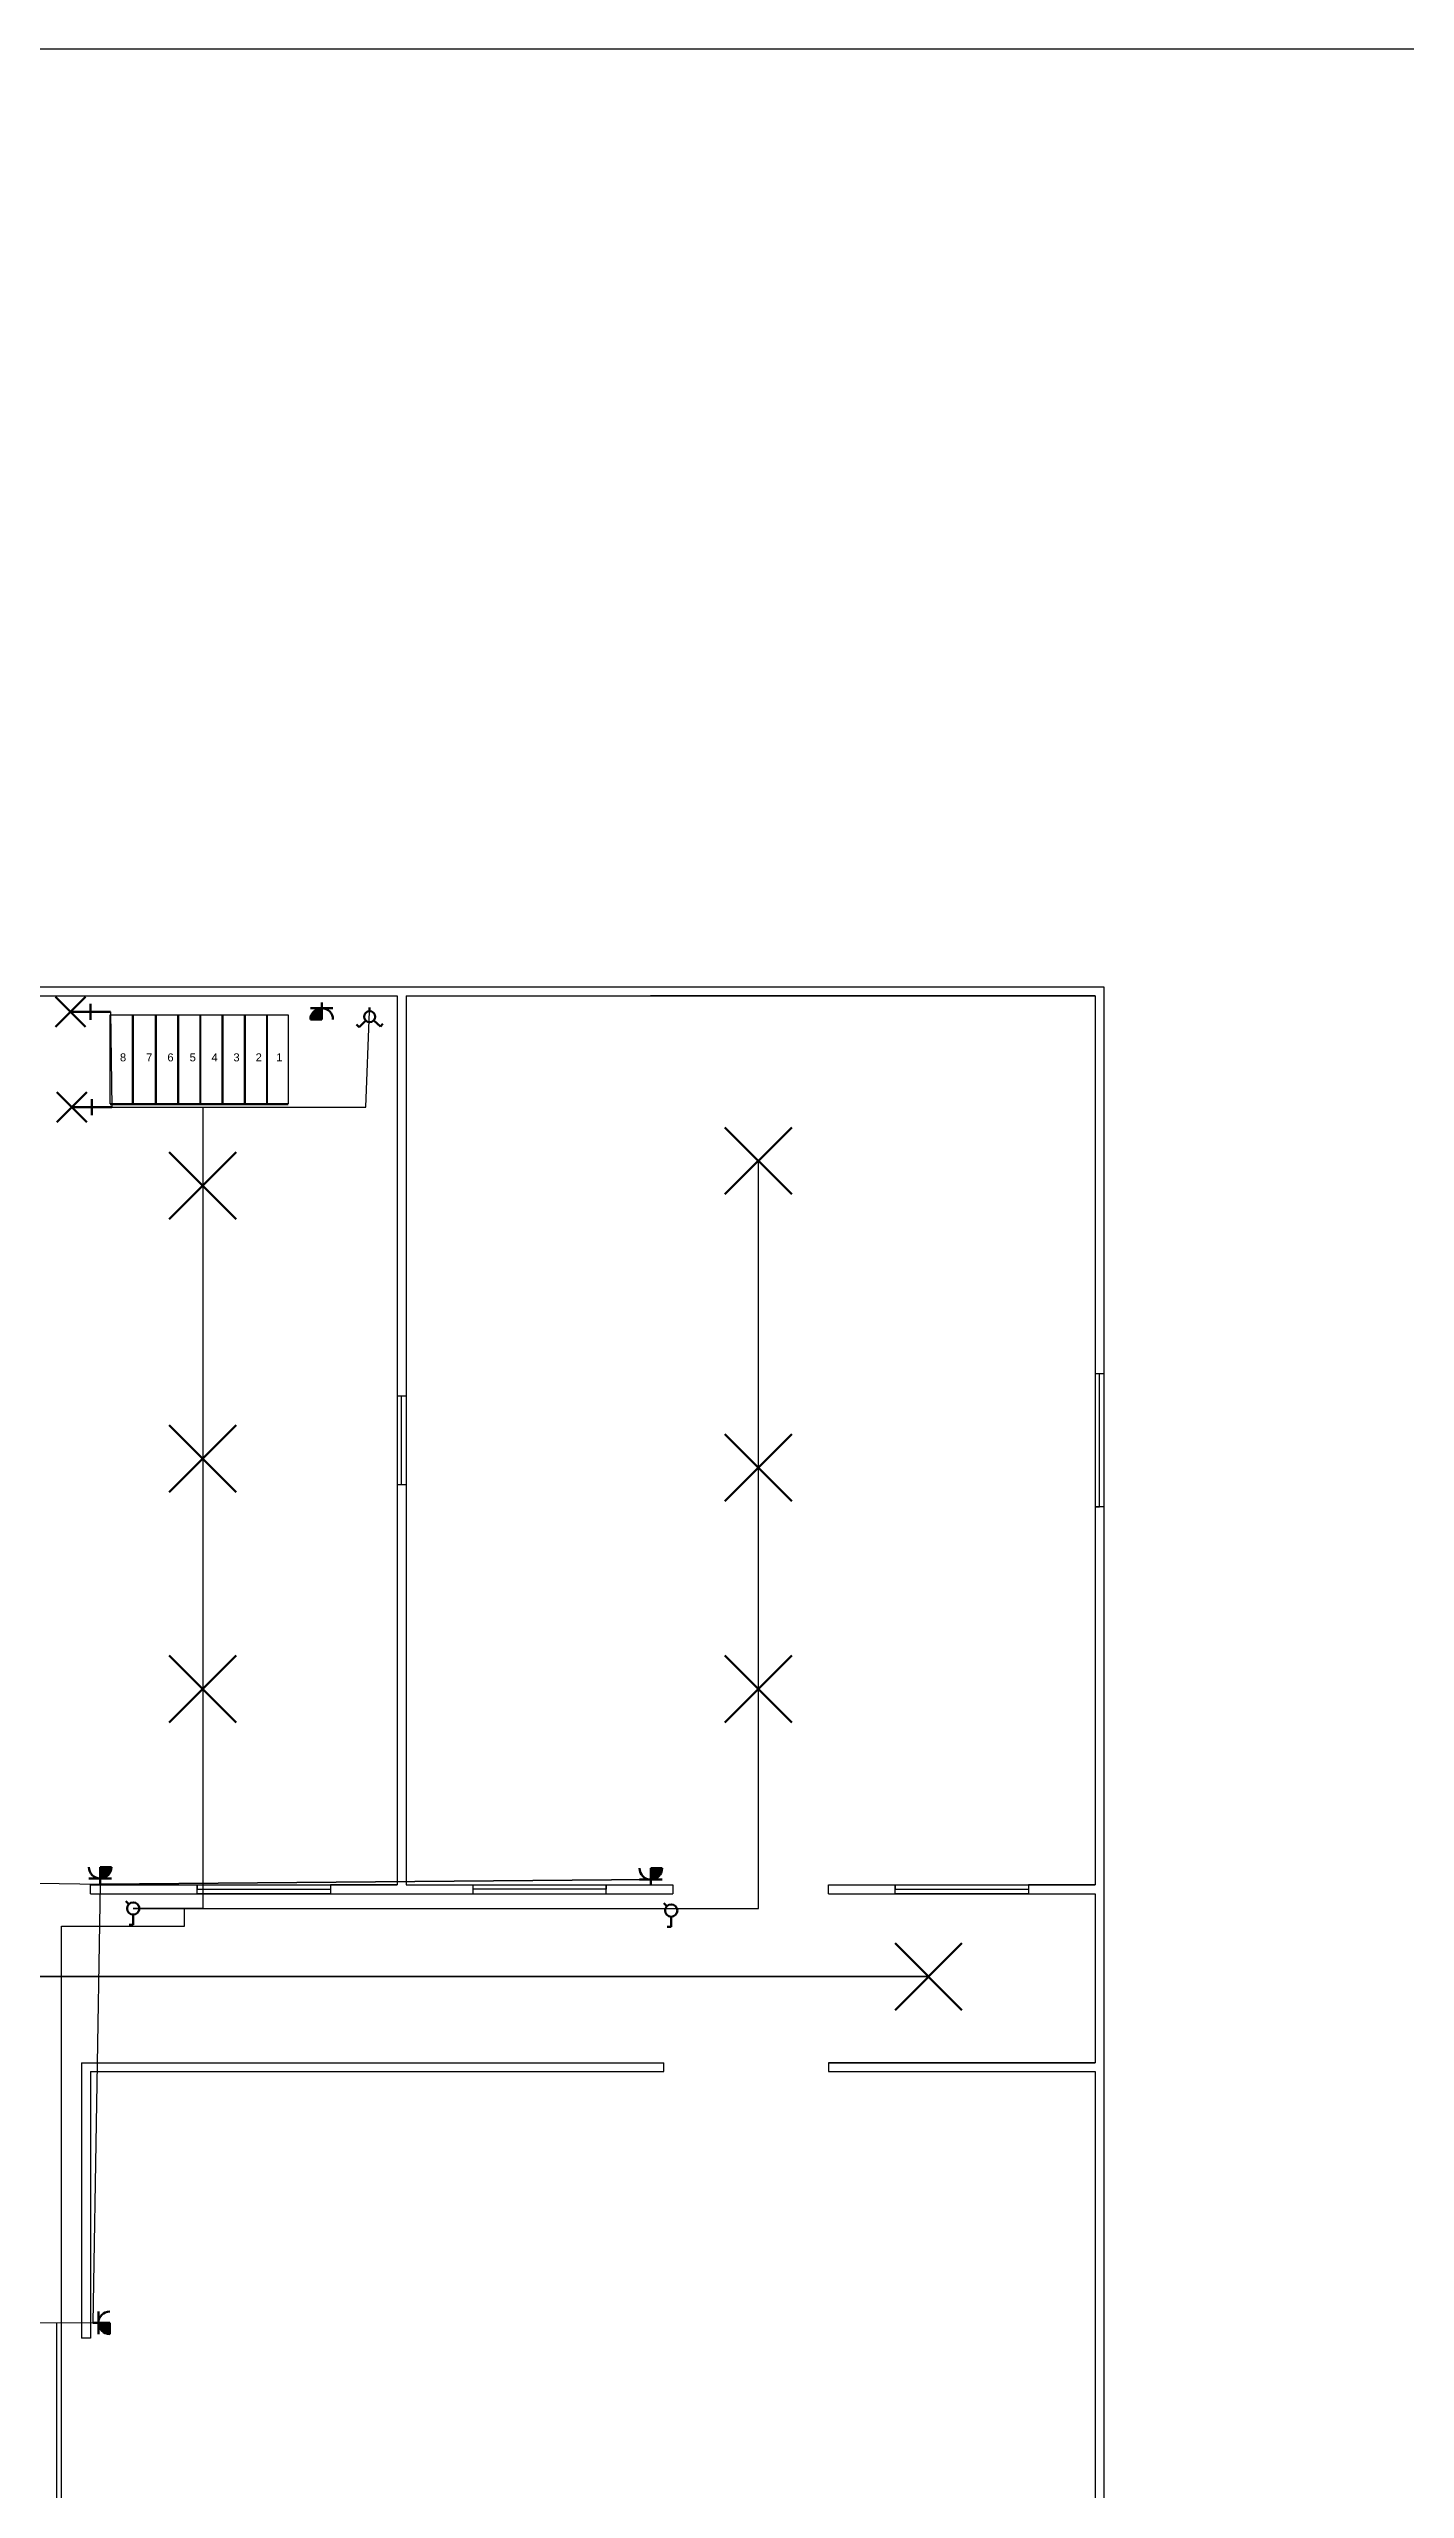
# Model space of a CAD drawing. Header units: millimetres. Extents: x 27207 to 63174, y 4783 to 28482.
# Drawn here: x 56696 to 58222, y 16593 to 19337 of the extents above; entities that cross this region are included whole.
import ezdxf

# ---------------------------------------------------------------- set-up
doc = ezdxf.new("R2010")
doc.units = ezdxf.units.MM
doc.header["$LTSCALE"] = 20
doc.layers.add('linye', color=200, linetype='Continuous')
doc.layers.add('semboller-tablosu', color=3, linetype='Continuous', lineweight=70)
doc.styles.add('Arial_3', font='Arial Unicode MS.ttf', dxfattribs={"height": 3})

msp = doc.modelspace()

# ---------------------------------------------------------------- hatches: boundary and pattern name
at = {"layer": 'semboller-tablosu'}
h = msp.add_hatch(color=7, dxfattribs=at)
h.dxf.hatch_style = 2
h.paths.add_polyline_path([(57002.847, 18245.681), (57002.847, 18258.366, 0.41421356), (56990.162, 18245.681)])
h = msp.add_hatch(color=7, dxfattribs=at)
h.dxf.hatch_style = 2
h.paths.add_polyline_path([(56753.564, 17292.287), (56753.564, 17279.602, 0.41421356), (56766.249, 17292.287)])
h = msp.add_hatch(color=7, dxfattribs=at)
h.dxf.hatch_style = 2
h.paths.add_polyline_path([(57372.973, 17290.911), (57372.973, 17278.226, 0.41421356), (57385.658, 17290.911)])
h = msp.add_hatch(color=7, dxfattribs=at)
h.dxf.hatch_style = 2
h.paths.add_polyline_path([(56764.397, 16779.623), (56751.712, 16779.623, 0.41421356), (56764.397, 16766.938)])

# ---------------------------------------------------------------- linework, layer by layer
for p, q in [((55372.694, 18282.316), (57882.694, 18282.316)), ((57882.694, 18282.316), (57882.694, 14262.316)), ((56637.694, 18272.316), (57087.694, 18272.316)), ((56637.694, 18272.316), (57087.694, 18272.316)), ((57087.694, 18272.316), (57087.694, 17272.316)), ((57097.694, 18272.316), (57372.694, 18272.316)), ((57097.694, 18272.316), (57097.694, 17272.316)), ((57372.694, 18272.316), (57872.694, 18272.316)), ((57872.694, 18272.316), (57372.694, 18272.316)), ((57872.694, 18272.316), (57872.694, 17272.316)), ((57872.694, 18272.316), (57872.694, 17847.316)), ((56765.017, 18150.793), (56765.017, 18250.793)), ((56765.017, 18250.793), (56965.017, 18250.793)), ((56790.017, 18150.793), (56790.017, 18250.793)), ((56791.017, 18150.793), (56791.017, 18250.793)), ((56796.541, 18250.793), (56835.03, 18250.793)), ((56816.017, 18150.793), (56816.017, 18250.793)), ((56817.017, 18150.793), (56817.017, 18250.793)), ((56841.017, 18150.793), (56841.017, 18250.793)), ((56842.017, 18150.793), (56842.017, 18250.793)), ((56866.017, 18150.793), (56866.017, 18250.793)), ((56867.017, 18150.793), (56867.017, 18250.793)), ((56887.412, 18250.793), (56942.739, 18250.793)), ((56891.017, 18150.793), (56891.017, 18250.793)), ((56892.017, 18150.793), (56892.017, 18250.793)), ((56916.017, 18150.793), (56916.017, 18250.793)), ((56917.017, 18150.793), (56917.017, 18250.793)), ((56941.017, 18150.793), (56941.017, 18250.793)), ((56942.017, 18150.793), (56942.017, 18250.793)), ((56965.017, 18250.793), (56965.017, 18150.793)), ((56965.017, 18220.006), (56965.017, 18174.906)), ((56965.017, 18150.793), (56765.017, 18150.793)), ((56965.017, 18149.793), (56765.017, 18149.793)), ((57872.694, 17847.316), (57882.694, 17847.316)), ((57877.694, 17697.316), (57877.694, 17847.316)), ((57882.694, 17847.316), (57882.694, 17697.316)), ((57087.613, 17822.316), (57097.613, 17822.316)), ((57092.613, 17722.316), (57092.613, 17822.316)), ((57097.613, 17722.316), (57087.613, 17722.316)), ((57882.694, 17697.316), (57872.694, 17697.316)), ((57872.694, 17697.316), (57877.694, 17697.316)), ((56742.694, 17272.316), (57087.694, 17272.316)), ((56742.694, 17262.316), (56742.694, 17272.316)), ((56862.694, 17262.316), (56862.694, 17272.316)), ((56862.694, 17272.316), (56862.694, 17267.316)), ((56862.694, 17267.316), (57012.694, 17267.316)), ((57087.694, 17272.316), (57012.694, 17272.316)), ((57012.694, 17272.316), (57012.694, 17262.316)), ((57097.694, 17272.316), (57397.694, 17272.316)), ((57097.694, 17272.316), (57172.694, 17272.316)), ((57097.694, 17272.316), (57102.694, 17272.316)), ((57172.694, 17272.316), (57172.694, 17262.316)), ((57322.694, 17267.316), (57172.694, 17267.316)), ((57322.694, 17262.316), (57322.694, 17272.316)), ((57322.694, 17272.316), (57322.694, 17267.316)), ((57397.694, 17272.316), (57397.694, 17262.316)), ((57572.694, 17272.316), (57872.694, 17272.316)), ((57572.694, 17262.316), (57572.694, 17272.316)), ((57647.694, 17262.316), (57647.694, 17272.316)), ((57647.694, 17272.316), (57647.694, 17267.316)), ((57647.694, 17267.316), (57797.694, 17267.316)), ((57872.694, 17272.316), (57797.694, 17272.316)), ((57797.694, 17272.316), (57797.694, 17262.316)), ((56742.694, 17262.316), (57397.694, 17262.316)), ((57012.694, 17262.316), (56862.694, 17262.316)), ((57172.694, 17262.316), (57322.694, 17262.316)), ((57572.694, 17262.316), (57872.694, 17262.316)), ((57797.694, 17262.316), (57647.694, 17262.316)), ((57872.694, 17262.316), (57872.694, 17072.316)), ((56732.694, 17072.316), (57317.694, 17072.316)), ((56732.694, 17072.316), (56732.694, 16762.316)), ((56742.694, 17062.316), (57317.694, 17062.316)), ((56742.694, 17062.316), (56742.694, 16762.316)), ((56742.694, 17062.316), (56742.694, 16762.316)), ((57317.694, 17072.316), (57387.694, 17072.316)), ((57317.694, 17062.316), (57387.694, 17062.316)), ((57387.694, 17062.316), (57387.694, 17072.316)), ((57572.694, 17072.316), (57872.694, 17072.316)), ((57872.694, 17072.316), (57572.694, 17072.316)), ((57572.694, 17072.316), (57572.694, 17062.316)), ((57572.694, 17062.316), (57872.694, 17062.316)), ((57872.694, 17062.316), (57872.694, 16272.316)), ((56742.694, 16762.316), (56732.694, 16762.316))]:
    msp.add_line(p, q)
at = {"ltscale": 75}
msp.add_lwpolyline([(31075.758, 19337.371), (60086.905, 19337.371), (60086.905, 12848.811), (31075.758, 12848.811)], close=True, dxfattribs=at)
at = {"layer": 'linye'}
for p, q in [((56765.231, 18254.138), (56766.766, 18147.009)), ((57052.332, 18147.009), (57056.717, 18254.93)), ((56766.766, 18147.009), (56869.097, 18147.009)), ((56869.097, 18147.009), (56869.097, 17492.685)), ((56869.097, 18147.009), (57052.332, 18147.009)), ((57493.994, 17245.752), (57493.994, 18086.603)), ((56869.097, 17492.685), (56869.097, 17245.752)), ((56501.563, 17276.948), (56753.564, 17273.259)), ((56753.564, 17273.259), (56745.37, 16779.623)), ((56753.564, 17273.259), (57372.973, 17278.226)), ((57372.973, 17278.226), (56753.564, 17273.259)), ((56869.097, 17245.752), (56790.822, 17245.752)), ((56790.822, 17245.752), (57395.967, 17245.752)), ((56848.452, 17225.885), (56848.452, 17245.752)), ((57395.967, 17245.752), (57493.994, 17245.752)), ((56710.058, 16330.885), (56710.058, 17225.885)), ((56710.058, 17225.885), (56848.452, 17225.885)), ((55536.506, 17169.082), (57685.383, 17169.082)), ((57685.383, 17169.082), (56650.152, 17169.082)), ((56745.37, 16779.623), (56523.511, 16778.933)), ((56705.058, 16325.885), (56705.058, 16779.583))]:
    msp.add_line(p, q, dxfattribs=at)
at = {"layer": 'semboller-tablosu'}
for p, q in [((56703.368, 18271.01), (56737.111, 18237.267)), ((56703.368, 18237.267), (56737.111, 18271.01)), ((56720.24, 18254.138), (56765.231, 18254.138)), ((56742.735, 18254.138), (56742.735, 18263.136)), ((56742.735, 18263.136), (56742.735, 18245.14)), ((56765.231, 18254.138), (56742.735, 18254.138)), ((57015.532, 18258.366), (56990.162, 18258.366)), ((56990.162, 18258.366), (57002.847, 18258.366)), ((57002.847, 18258.366), (57002.847, 18264.708)), ((57002.847, 18258.366), (57002.847, 18245.681)), ((57056.717, 18254.93), (57056.717, 18259.064)), ((57002.847, 18245.681), (56990.162, 18245.681)), ((57045.025, 18237.039), (57042.103, 18239.961)), ((57052.332, 18244.346), (57045.025, 18237.039)), ((57061.321, 18244.578), (57068.996, 18237.658)), ((57068.996, 18237.658), (57071.764, 18240.728)), ((56704.903, 18163.881), (56738.646, 18130.138)), ((56704.903, 18130.138), (56738.646, 18163.881)), ((56721.775, 18147.009), (56766.766, 18147.009)), ((56744.27, 18147.009), (56744.27, 18156.008)), ((56744.27, 18156.008), (56744.27, 18138.011)), ((56766.766, 18147.009), (56744.27, 18147.009)), ((57531.62, 18048.977), (57456.367, 18124.23)), ((57531.62, 18124.23), (57456.367, 18048.977)), ((56906.723, 18021.057), (56831.47, 18096.31)), ((56906.723, 18096.31), (56831.47, 18021.057)), ((56906.723, 17713.945), (56831.47, 17789.198)), ((56906.723, 17789.198), (56831.47, 17713.945)), ((57531.62, 17703.793), (57456.367, 17779.046)), ((57531.62, 17779.046), (57456.367, 17703.793)), ((56906.723, 17455.058), (56831.47, 17530.311)), ((56906.723, 17530.311), (56831.47, 17455.058)), ((57531.62, 17455.058), (57456.367, 17530.311)), ((57531.62, 17530.311), (57456.367, 17455.058)), ((56753.564, 17279.602), (56753.564, 17292.287)), ((56753.564, 17292.287), (56766.249, 17292.287)), ((56740.879, 17279.602), (56766.249, 17279.602)), ((56766.249, 17279.602), (56753.564, 17279.602)), ((56753.564, 17279.602), (56753.564, 17273.259)), ((57360.288, 17278.226), (57385.658, 17278.226)), ((57372.973, 17278.226), (57372.973, 17290.911)), ((57372.973, 17290.911), (57385.658, 17290.911)), ((57385.658, 17278.226), (57372.973, 17278.226)), ((57372.973, 17278.226), (57372.973, 17271.884)), ((56785.934, 17250.64), (56782.675, 17253.899)), ((56790.822, 17238.839), (56790.822, 17227.317)), ((57391.079, 17248.292), (57387.82, 17251.551)), ((56790.822, 17227.317), (56786.214, 17227.317)), ((57395.967, 17224.968), (57391.359, 17224.968)), ((57395.967, 17236.49), (57395.967, 17224.968)), ((57723.009, 17131.455), (57647.756, 17206.708)), ((57723.009, 17206.708), (57647.756, 17131.455)), ((56751.712, 16779.623), (56745.37, 16779.623)), ((56751.712, 16792.308), (56751.712, 16766.938)), ((56751.712, 16766.938), (56751.712, 16779.623)), ((56751.712, 16779.623), (56764.397, 16779.623)), ((56764.397, 16779.623), (56764.397, 16766.938))]:
    msp.add_line(p, q, dxfattribs=at)
for centre, radius in [((57056.717, 18248.73), 6.2), ((56790.822, 17245.752), 6.913), ((57395.967, 17243.404), 6.913)]:
    msp.add_circle(centre, radius, dxfattribs=at)
for centre, start, end in [((57002.847, 18245.681), 0, 180), ((56753.564, 17292.287), 180, 0), ((57372.973, 17290.911), 180, 0), ((56764.397, 16779.623), 90, 270)]:
    msp.add_arc(centre, 12.685, start, end, dxfattribs=at)

# ---------------------------------------------------------------- texts
at = {"char_height": 9, "attachment_point": 1, "style": 'Arial_3'}
for s, insert in [('8', (56775.936, 18207.521)), ('7', (56805.415, 18207.521)), ('6', (56829.296, 18207.521)), ('5', (56854.298, 18207.521)), ('4', (56878.926, 18207.521)), ('3', (56903.554, 18207.521)), ('2', (56928.555, 18207.521)), ('1', (56951.69, 18207.521))]:
    msp.add_mtext_dynamic_manual_height_columns(s, width=25, gutter_width=15, heights=[0], dxfattribs=dict(at, insert=insert))

doc.saveas('drawing.dxf')
